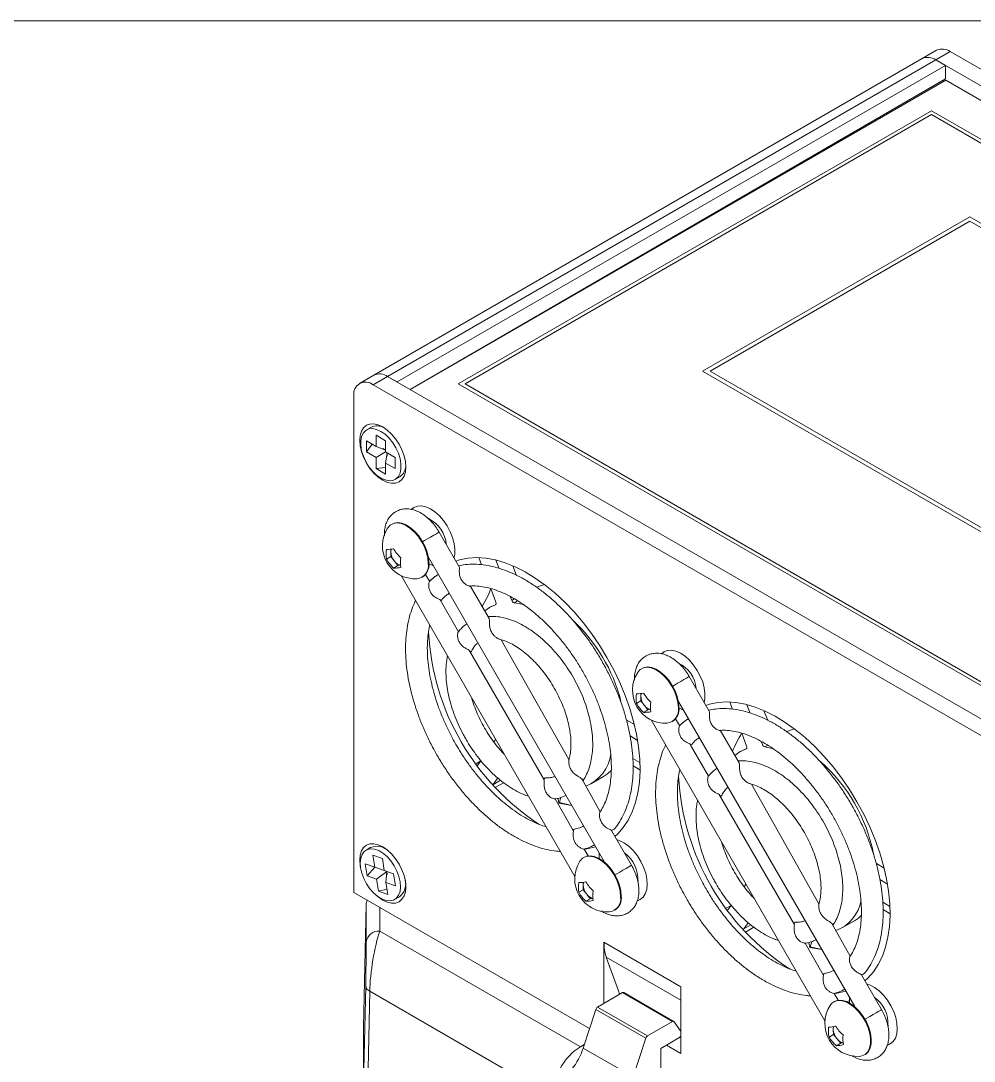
# Model space of a CAD drawing. Header units: millimetres. Extents: x 2 to 278, y 1 to 215.
# Drawn here: x 200.28 to 235.33, y 176.4 to 214.65 of the extents above; entities that cross this region are included whole.
import ezdxf

# ---------------------------------------------------------------- set-up
doc = ezdxf.new("R2010")
doc.units = ezdxf.units.MM

msp = doc.modelspace()

# ---------------------------------------------------------------- linework, layer by layer
at = {"color": 7, "linetype": 'Continuous', "lineweight": 18}
for p, q in [((1.579, 214.645), (277.989, 214.645)), ((233.949, 213.564), (233.418, 213.258)), ((234.449, 213.514), (233.918, 213.208)), ((234.449, 213.514), (275.814, 189.634)), ((233.418, 213.258), (213.266, 201.624)), ((213.766, 201.574), (233.918, 213.208)), ((233.918, 213.208), (275.284, 189.328)), ((234.272, 213.004), (233.918, 213.208)), ((214.119, 201.37), (234.272, 213.004)), ((234.272, 212.514), (234.272, 213.004)), ((214.597, 201.095), (234.272, 212.514)), ((234.29, 212.463), (214.597, 201.095)), ((234.219, 212.422), (234.166, 212.453)), ((274.471, 189.267), (234.29, 212.463)), ((233.759, 211.34), (216.364, 201.299)), ((233.759, 211.34), (216.364, 201.299)), ((233.759, 211.198), (216.612, 201.299)), ((233.759, 211.34), (259.54, 196.457)), ((233.759, 211.34), (259.54, 196.457)), ((233.759, 211.34), (233.759, 211.34)), ((233.759, 211.198), (259.417, 196.386)), ((235.173, 207.442), (225.345, 201.768)), ((235.173, 207.442), (225.345, 201.768)), ((225.627, 201.768), (235.173, 207.279)), ((235.173, 207.442), (245.709, 201.36)), ((235.173, 207.442), (245.709, 201.36)), ((235.173, 207.442), (235.173, 207.442)), ((235.173, 207.279), (245.426, 201.36)), ((213.266, 201.624), (212.735, 201.318)), ((213.235, 201.268), (213.766, 201.574)), ((255.132, 177.694), (213.766, 201.574)), ((214.119, 201.37), (213.766, 201.574)), ((225.345, 201.768), (235.881, 195.686)), ((235.881, 195.849), (225.627, 201.768)), ((225.627, 201.768), (225.627, 201.768)), ((235.881, 195.849), (225.627, 201.768)), ((254.601, 177.388), (213.235, 201.268)), ((216.364, 201.299), (245.921, 184.236)), ((216.612, 201.299), (246.045, 184.307)), ((216.612, 201.298), (216.612, 201.299)), ((216.612, 201.298), (246.045, 184.307)), ((212.528, 200.86), (212.528, 182.61)), ((213.17, 199.707), (212.993, 199.605)), ((213.695, 199.206), (213.342, 199.41)), ((213.342, 199.41), (213.342, 199.002)), ((212.988, 199.206), (213.342, 199.002)), ((212.988, 199.206), (212.988, 198.798)), ((212.988, 198.798), (213.203, 199.082)), ((213.695, 198.859), (213.342, 199.002)), ((213.585, 198.923), (213.695, 198.859)), ((213.695, 199.206), (213.695, 198.798)), ((212.988, 198.798), (213.342, 198.594)), ((213.342, 198.594), (213.695, 198.798)), ((213.342, 198.594), (213.342, 198.186)), ((214.049, 198.594), (213.695, 198.798)), ((213.748, 198.767), (213.695, 198.39)), ((213.748, 198.767), (213.748, 198.641)), ((214.049, 198.186), (214.049, 198.594)), ((213.695, 198.23), (213.342, 198.186)), ((213.342, 198.186), (213.695, 197.982)), ((213.695, 197.982), (213.695, 198.39)), ((214.049, 198.186), (213.695, 198.39)), ((214.043, 197.787), (214.22, 197.889)), ((215.268, 196.345), (215.268, 196.345)), ((213.928, 196.149), (213.928, 196.149)), ((216.398, 194.575), (215.663, 195.851)), ((213.882, 195.13), (213.897, 195.224)), ((213.882, 194.953), (213.882, 195.13)), ((213.882, 194.953), (213.723, 194.861)), ((214.014, 194.788), (213.882, 194.953)), ((214.147, 194.623), (214.014, 194.788)), ((215.282, 194.91), (215.282, 194.91)), ((215.282, 194.91), (221.746, 183.715)), ((217.223, 194.652), (217.124, 194.913)), ((217.75, 194.823), (217.869, 194.516)), ((214.147, 194.623), (213.988, 194.531)), ((214.242, 194.636), (214.147, 194.623)), ((215.306, 194.043), (215.162, 194.294)), ((218.374, 194.61), (218.511, 194.258)), ((214.26, 194.255), (220.65, 183.188)), ((215.053, 194.201), (215.053, 194.201)), ((217.494, 192.679), (216.803, 193.877)), ((217.746, 193.277), (217.557, 193.776)), ((216.369, 192.19), (215.703, 193.357)), ((217.729, 193.183), (217.525, 193.089)), ((217.729, 193.183), (217.729, 193.183)), ((218.27, 193.485), (218.328, 193.337)), ((218.328, 193.337), (218.429, 193.396)), ((218.415, 193.252), (218.545, 193.327)), ((220.431, 187.49), (217.947, 191.895)), ((219.517, 186.751), (216.779, 191.492)), ((223.12, 190.843), (223.12, 190.843)), ((224.46, 191.039), (224.46, 191.039)), ((225.59, 189.269), (224.855, 190.544)), ((223.074, 189.823), (223.09, 189.918)), ((223.074, 189.646), (223.074, 189.823)), ((223.074, 189.646), (222.915, 189.554)), ((223.207, 189.481), (223.074, 189.646)), ((223.339, 189.316), (223.18, 189.224)), ((223.339, 189.316), (223.207, 189.481)), ((223.435, 189.329), (223.339, 189.316)), ((224.475, 189.604), (224.475, 189.604)), ((224.475, 189.604), (230.938, 178.408)), ((226.447, 189.344), (226.348, 189.605)), ((226.977, 189.508), (227.096, 189.199)), ((222.542, 188.954), (222.837, 188.78)), ((223.453, 188.949), (229.842, 177.881)), ((224.499, 188.737), (224.354, 188.988)), ((227.603, 189.287), (227.741, 188.933)), ((224.245, 188.894), (224.245, 188.894)), ((226.686, 187.373), (225.995, 188.57)), ((217.672, 188.134), (217.739, 188.23)), ((222.679, 188.357), (222.957, 188.193)), ((226.966, 187.978), (226.783, 188.461)), ((227.502, 188.156), (227.548, 188.038)), ((225.562, 186.884), (224.895, 188.05)), ((226.949, 187.884), (226.745, 187.79)), ((226.949, 187.884), (226.949, 187.884)), ((227.548, 188.038), (227.548, 188.038)), ((227.635, 187.953), (227.744, 188.016)), ((217.192, 187.449), (217.017, 187.335)), ((217.068, 187.272), (217.192, 187.449)), ((223.042, 187.377), (222.78, 187.528)), ((217.068, 187.272), (217.068, 187.272)), ((217.819, 186.813), (217.639, 186.565)), ((217.639, 186.565), (217.92, 186.727)), ((218.033, 186.64), (217.723, 186.461)), ((221.581, 185.573), (220.902, 186.776)), ((221.265, 186.61), (221.707, 186.866)), ((217.639, 186.565), (217.639, 186.565)), ((229.624, 182.183), (227.139, 186.588)), ((220.591, 184.887), (219.922, 186.048)), ((220.067, 185.887), (220.032, 186.053)), ((220.067, 185.887), (220.54, 185.803)), ((220.54, 185.803), (220.084, 185.908)), ((228.709, 181.444), (225.972, 186.185)), ((222.733, 183.605), (221.997, 184.88)), ((213.152, 184.265), (212.976, 184.163)), ((213.575, 183.85), (213.228, 183.974)), ((213.228, 183.974), (213.294, 183.535)), ((213.761, 184.164), (213.678, 184.213)), ((221.134, 183.949), (220.989, 184.201)), ((212.947, 183.659), (213.294, 183.535)), ((212.947, 183.659), (213.013, 183.22)), ((213.575, 183.85), (213.641, 183.411)), ((220.999, 183.902), (220.999, 183.902)), ((221.728, 183.745), (221.717, 183.739)), ((231.738, 183.669), (232.022, 183.502)), ((213.013, 183.22), (213.294, 183.535)), ((213.013, 183.22), (213.36, 183.096)), ((213.294, 183.535), (213.641, 183.414)), ((213.641, 183.414), (213.294, 183.535)), ((213.734, 183.377), (213.36, 183.096)), ((213.988, 183.287), (213.641, 183.411)), ((213.707, 182.971), (213.734, 183.377)), ((213.752, 183.26), (213.734, 183.377)), ((214.055, 182.847), (213.988, 183.287)), ((213.426, 182.656), (213.36, 183.096)), ((213.774, 182.532), (213.707, 182.971)), ((213.707, 182.971), (214.055, 182.847)), ((214.42, 182.927), (214.407, 183.091)), ((220.953, 182.882), (220.969, 182.977)), ((220.953, 182.705), (220.953, 182.882)), ((222.963, 183.015), (222.994, 183.032)), ((226.876, 182.812), (226.941, 182.906)), ((231.866, 183.078), (232.145, 182.913)), ((212.528, 182.61), (221.19, 177.609)), ((213.744, 182.725), (213.426, 182.656)), ((213.426, 182.656), (213.774, 182.532)), ((214.026, 182.344), (214.202, 182.446)), ((220.953, 182.705), (220.794, 182.613)), ((221.085, 182.54), (220.953, 182.705)), ((221.218, 182.376), (221.085, 182.54)), ((212.98, 182.148), (212.883, 177.652)), ((212.98, 180.787), (212.98, 182.148)), ((213.48, 182.061), (213.48, 181.188)), ((221.218, 182.376), (221.059, 182.284)), ((221.313, 182.388), (221.218, 182.376)), ((222.953, 182.303), (223.056, 182.347)), ((226.397, 182.129), (226.214, 182.023)), ((226.288, 181.973), (226.397, 182.129)), ((232.234, 182.094), (231.971, 182.246)), ((222.124, 181.953), (222.124, 181.953)), ((232.239, 181.821), (231.98, 181.981)), ((227.025, 181.494), (226.859, 181.266)), ((226.859, 181.266), (227.118, 181.416)), ((227.232, 181.329), (226.92, 181.149)), ((230.773, 180.267), (230.095, 181.469)), ((230.485, 181.312), (230.927, 181.567)), ((213.48, 181.188), (220.854, 176.931)), ((224.549, 179.141), (221.721, 180.774)), ((221.721, 180.774), (221.721, 178.528)), ((229.783, 179.58), (229.115, 180.742)), ((229.287, 180.588), (229.252, 180.754)), ((229.287, 180.588), (229.725, 180.51)), ((229.725, 180.51), (229.304, 180.609)), ((222.251, 178.987), (221.807, 180.227)), ((224.549, 178.644), (221.807, 180.227)), ((231.925, 178.298), (231.189, 179.573)), ((212.883, 175.443), (212.963, 179.178)), ((213.109, 178.974), (213.03, 175.239)), ((218.913, 175.623), (213.109, 178.974)), ((222.296, 178.861), (222.251, 178.987)), ((222.296, 178.861), (222.251, 178.987)), ((224.549, 179.141), (224.549, 176.691)), ((221.483, 178.391), (222.404, 178.923)), ((224.243, 177.862), (222.404, 178.923)), ((224.304, 177.856), (222.454, 178.928)), ((230.327, 178.642), (230.181, 178.894)), ((230.192, 178.595), (230.192, 178.595)), ((220.953, 176.885), (221.419, 178.307)), ((223.257, 177.246), (221.419, 178.307)), ((221.483, 178.391), (223.321, 177.33)), ((230.921, 178.439), (230.909, 178.432)), ((224.243, 177.862), (223.321, 177.33)), ((224.54, 177.521), (224.304, 177.856)), ((212.883, 177.533), (212.883, 177.652)), ((212.883, 175.562), (212.883, 177.533)), ((230.146, 177.56), (230.163, 177.676)), ((230.153, 177.38), (230.146, 177.56)), ((232.155, 177.708), (232.186, 177.726)), ((223.257, 177.246), (222.792, 175.824)), ((223.807, 176.875), (224.478, 177.263)), ((224.528, 177.316), (224.549, 177.304)), ((230.153, 177.38), (229.994, 177.288)), ((230.289, 177.22), (230.153, 177.38)), ((230.425, 177.061), (230.289, 177.22)), ((230.511, 177.081), (230.425, 177.061)), ((220.995, 177.012), (220.854, 176.931)), ((220.953, 176.885), (222.792, 175.824)), ((223.807, 175.37), (223.807, 176.875)), ((224.549, 176.691), (224.019, 176.997)), ((230.425, 177.061), (230.266, 176.969)), ((232.146, 176.997), (232.249, 177.04)), ((231.316, 176.646), (231.316, 176.646))]:
    msp.add_line(p, q, dxfattribs=at)
at = {"color": 7, "linetype": 'Continuous', "lineweight": 18, "flags": 128}
for points in [[(213.589, 197.757), (213.755, 197.68), (213.914, 197.644), (214.06, 197.65), (214.189, 197.698), (214.295, 197.785), (214.373, 197.909), (214.421, 198.065), (214.438, 198.247), (214.421, 198.448), (214.373, 198.659), (214.295, 198.874), (214.189, 199.083), (214.06, 199.279), (213.914, 199.455), (213.755, 199.602), (213.589, 199.717), (213.423, 199.793), (213.264, 199.83), (213.118, 199.824), (212.989, 199.776), (212.883, 199.688), (212.805, 199.564), (212.757, 199.408), (212.74, 199.227), (212.757, 199.026), (212.805, 198.814), (212.883, 198.6), (212.989, 198.39), (213.118, 198.194), (213.264, 198.019), (213.423, 197.871), (213.589, 197.757)], [(213.518, 199.553), (213.673, 199.446), (213.82, 199.305), (213.955, 199.138), (214.07, 198.951), (214.161, 198.753), (214.224, 198.553), (214.257, 198.359), (214.257, 198.18), (214.224, 198.023), (214.161, 197.896), (214.07, 197.804), (213.955, 197.75), (213.82, 197.738), (213.673, 197.768), (213.518, 197.839), (213.364, 197.946), (213.216, 198.087), (213.082, 198.254), (212.967, 198.441), (212.875, 198.638), (212.812, 198.839), (212.78, 199.033), (212.78, 199.212), (212.812, 199.369), (212.875, 199.496), (212.967, 199.588), (213.082, 199.642), (213.216, 199.654), (213.364, 199.624), (213.518, 199.553)], [(216.205, 194.899), (216.233, 195.033), (216.239, 195.224), (216.213, 195.432), (216.156, 195.649), (216.07, 195.866), (215.957, 196.077), (215.823, 196.273), (215.671, 196.447), (215.508, 196.593), (215.34, 196.705), (215.172, 196.78), (215.011, 196.814), (214.862, 196.806), (214.732, 196.757), (214.638, 196.684)], [(214.735, 196.76), (214.735, 196.76), (214.638, 196.684)], [(215.263, 194.702), (215.247, 194.897), (215.199, 195.102), (215.121, 195.31), (215.016, 195.511), (214.888, 195.698), (214.744, 195.864), (214.588, 196), (214.427, 196.102), (214.268, 196.166), (214.117, 196.189), (213.981, 196.169), (213.864, 196.108), (213.772, 196.009), (213.768, 196.002)], [(215.286, 194.716), (215.27, 194.91), (215.222, 195.115), (215.143, 195.323), (215.039, 195.524), (214.911, 195.712), (214.767, 195.877), (214.611, 196.013), (214.45, 196.116), (214.291, 196.179), (214.14, 196.202), (214.004, 196.182), (213.928, 196.149)], [(215.054, 195.499), (215.119, 195.537), (215.228, 195.6), (215.348, 195.669), (215.464, 195.736), (215.563, 195.793), (215.631, 195.832), (215.662, 195.85), (215.663, 195.851)], [(215.286, 194.698), (215.306, 194.685), (215.46, 194.601)], [(215.286, 194.698), (215.31, 194.687), (215.458, 194.606)], [(222.12, 184.668), (222.225, 184.763), (222.432, 184.997), (222.611, 185.267), (222.761, 185.571), (222.881, 185.906), (222.968, 186.271), (223.023, 186.661), (223.046, 187.075), (223.036, 187.508), (222.992, 187.957), (222.916, 188.419), (222.809, 188.89), (222.67, 189.366), (222.501, 189.844), (222.304, 190.319), (222.079, 190.788), (221.83, 191.248), (221.557, 191.693), (221.263, 192.122), (220.95, 192.531), (220.621, 192.916), (220.278, 193.274), (219.924, 193.603), (219.562, 193.899), (219.194, 194.161), (218.824, 194.387), (218.455, 194.574), (218.089, 194.722), (217.73, 194.828), (217.38, 194.892), (217.041, 194.914), (216.718, 194.894), (216.412, 194.831), (216.277, 194.788)], [(217.557, 193.776), (217.481, 193.547), (217.239, 193.122)], [(217.335, 192.954), (217.51, 193.08), (217.729, 193.183)], [(217.729, 193.183), (217.738, 193.188), (217.745, 193.195), (217.751, 193.205), (217.754, 193.217), (217.755, 193.23), (217.754, 193.245), (217.751, 193.261), (217.746, 193.277)], [(218.415, 193.252), (218.696, 193.198), (218.811, 193.165)], [(225.399, 189.599), (225.425, 189.726), (225.432, 189.917), (225.406, 190.125), (225.349, 190.342), (225.262, 190.56), (225.15, 190.77), (225.015, 190.966), (224.864, 191.14), (224.701, 191.286), (224.532, 191.399), (224.364, 191.473), (224.203, 191.507), (224.055, 191.5), (223.924, 191.451), (223.83, 191.377)], [(223.928, 191.453), (223.928, 191.453), (223.83, 191.377)], [(224.456, 189.396), (224.439, 189.59), (224.391, 189.795), (224.313, 190.003), (224.208, 190.204), (224.081, 190.392), (223.936, 190.557), (223.781, 190.694), (223.62, 190.796), (223.461, 190.859), (223.31, 190.882), (223.173, 190.863), (223.056, 190.802), (222.965, 190.702), (222.96, 190.696)], [(224.478, 189.409), (224.462, 189.603), (224.414, 189.808), (224.336, 190.016), (224.231, 190.218), (224.104, 190.405), (223.959, 190.57), (223.803, 190.707), (223.643, 190.809), (223.484, 190.873), (223.333, 190.895), (223.196, 190.876), (223.12, 190.843)], [(224.246, 190.192), (224.312, 190.23), (224.421, 190.293), (224.541, 190.362), (224.657, 190.429), (224.755, 190.486), (224.824, 190.526), (224.854, 190.543), (224.855, 190.544)], [(224.478, 189.392), (224.499, 189.379), (224.653, 189.295)], [(224.478, 189.392), (224.502, 189.381), (224.65, 189.3)], [(231.312, 179.361), (231.417, 179.456), (231.624, 179.69), (231.804, 179.96), (231.954, 180.264), (232.073, 180.6), (232.161, 180.964), (232.216, 181.355), (232.238, 181.768), (232.228, 182.201), (232.185, 182.651), (232.109, 183.112), (232.001, 183.583), (231.862, 184.059), (231.694, 184.537), (231.496, 185.012), (231.272, 185.482), (231.022, 185.941), (230.749, 186.387), (230.455, 186.816), (230.142, 187.224), (229.813, 187.609), (229.47, 187.967), (229.116, 188.296), (228.754, 188.593), (228.387, 188.855), (228.017, 189.08), (227.647, 189.268), (227.282, 189.415), (226.922, 189.521), (226.572, 189.586), (226.234, 189.608), (225.91, 189.587), (225.604, 189.525), (225.469, 189.481)], [(226.949, 187.884), (226.958, 187.889), (226.965, 187.897), (226.971, 187.906), (226.974, 187.918), (226.975, 187.932), (226.974, 187.946), (226.971, 187.962), (226.966, 187.978)], [(227.635, 187.953), (227.916, 187.9), (227.966, 187.886)], [(221.996, 187.095), (221.852, 186.964), (221.707, 186.866)], [(223.046, 187.104), (223.037, 187.109), (222.788, 187.261)], [(220.084, 185.908), (220.081, 185.9), (220.078, 185.893), (220.076, 185.888), (220.074, 185.885), (220.072, 185.883), (220.07, 185.882), (220.068, 185.884), (220.067, 185.887)], [(220.138, 186.099), (220.127, 186.058), (220.084, 185.908)], [(213.589, 182.324), (213.755, 182.248), (213.914, 182.211), (214.06, 182.217), (214.189, 182.265), (214.295, 182.353), (214.373, 182.477), (214.421, 182.633), (214.438, 182.814), (214.421, 183.015), (214.373, 183.227), (214.295, 183.441), (214.189, 183.651), (214.06, 183.847), (213.914, 184.022), (213.755, 184.17), (213.589, 184.284), (213.423, 184.361), (213.264, 184.397), (213.118, 184.391), (212.989, 184.343), (212.883, 184.256), (212.805, 184.132), (212.757, 183.976), (212.74, 183.794), (212.757, 183.593), (212.771, 183.514)], [(222.953, 182.303), (223.053, 182.345), (223.16, 182.433), (223.241, 182.558), (223.292, 182.715), (223.312, 182.898), (223.299, 183.1), (223.254, 183.314), (223.179, 183.532), (223.076, 183.747), (222.95, 183.95), (222.805, 184.133), (222.646, 184.291), (222.478, 184.417), (222.309, 184.507), (222.188, 184.548)], [(212.771, 183.514), (212.758, 183.7), (212.778, 183.866), (212.829, 184.006), (212.909, 184.113), (213.016, 184.182), (213.143, 184.211), (213.286, 184.198), (213.439, 184.143), (213.594, 184.05), (213.745, 183.922), (213.885, 183.764), (214.009, 183.585), (214.11, 183.39), (214.185, 183.19), (214.23, 182.993), (214.243, 182.806), (214.223, 182.64), (214.172, 182.5), (214.092, 182.393), (213.986, 182.324), (213.858, 182.295), (213.715, 182.309), (213.563, 182.363), (213.407, 182.456), (213.256, 182.585), (213.116, 182.742), (212.992, 182.922), (212.891, 183.116), (212.816, 183.316), (212.771, 183.514)], [(222.357, 182.468), (222.341, 182.663), (222.293, 182.868), (222.215, 183.075), (222.11, 183.277), (221.982, 183.464), (221.838, 183.629), (221.682, 183.766), (221.521, 183.868), (221.362, 183.932), (221.211, 183.954), (221.075, 183.935), (220.999, 183.902)], [(221.55, 184.054), (221.545, 183.878), (221.547, 183.854)], [(221.55, 184.054), (221.549, 183.881), (221.551, 183.852)], [(222.334, 182.455), (222.318, 182.649), (222.27, 182.854), (222.192, 183.062), (222.087, 183.264), (221.96, 183.451), (221.815, 183.616), (221.659, 183.753), (221.498, 183.855), (221.339, 183.919), (221.188, 183.941), (221.052, 183.922), (220.935, 183.861), (220.843, 183.762), (220.839, 183.755)], [(222.124, 183.253), (222.189, 183.291), (222.298, 183.354), (222.418, 183.423), (222.534, 183.49), (222.633, 183.547), (222.701, 183.587), (222.732, 183.604), (222.733, 183.605)], [(213.364, 182.489), (213.423, 182.439), (213.589, 182.324)], [(231.191, 181.77), (231.073, 181.665), (230.927, 181.567)], [(229.304, 180.609), (229.301, 180.601), (229.299, 180.595), (229.296, 180.589), (229.294, 180.586), (229.292, 180.584), (229.29, 180.583), (229.289, 180.585), (229.287, 180.588)], [(229.358, 180.8), (229.347, 180.759), (229.304, 180.609)], [(232.146, 176.997), (232.245, 177.038), (232.353, 177.127), (232.434, 177.252), (232.485, 177.408), (232.504, 177.591), (232.491, 177.793), (232.446, 178.007), (232.371, 178.226), (232.269, 178.44), (232.142, 178.643), (231.997, 178.827), (231.838, 178.984), (231.671, 179.111), (231.502, 179.201), (231.381, 179.242)], [(231.095, 178.215), (230.945, 178.369), (230.786, 178.492), (230.625, 178.579), (230.469, 178.626), (230.323, 178.632), (230.194, 178.595), (230.087, 178.518), (230.031, 178.448)], [(231.118, 178.228), (230.968, 178.382), (230.809, 178.505), (230.648, 178.592), (230.492, 178.639), (230.346, 178.645), (230.217, 178.608), (230.192, 178.595)], [(230.742, 178.747), (230.738, 178.572), (230.739, 178.548)], [(230.742, 178.747), (230.741, 178.574), (230.743, 178.546)], [(231.109, 176.581), (231.206, 176.597), (231.325, 176.653), (231.419, 176.749), (231.486, 176.881), (231.521, 177.042), (231.524, 177.226), (231.494, 177.425), (231.434, 177.633), (231.344, 177.839), (231.23, 178.035), (231.095, 178.215)], [(231.316, 176.646), (231.348, 176.667), (231.442, 176.763), (231.508, 176.894), (231.544, 177.055), (231.547, 177.239), (231.517, 177.439), (231.457, 177.646), (231.367, 177.852), (231.253, 178.049), (231.118, 178.228)], [(231.316, 177.947), (231.382, 177.984), (231.491, 178.048), (231.611, 178.117), (231.727, 178.184), (231.825, 178.24), (231.894, 178.28), (231.924, 178.298), (231.925, 178.298)]]:
    msp.add_lwpolyline(points, dxfattribs=at)
at = {"color": 7, "linetype": 'Continuous', "lineweight": 18}
for centre, radius, start, end in [((234.156, 213.105), 0.503, 54.3824, 114.3071), ((233.625, 212.799), 0.503, 54.3824, 114.3071), ((213.473, 201.165), 0.503, 54.3824, 114.3071), ((212.959, 200.93), 0.437, 50.7967, 189.214), ((213.384, 199.252), 0.503, 58.8982, 115.1816), ((213.936, 198.3), 0.5, 304.6419, 1.2675), ((214.779, 195.305), 1.15, 4.6355, 64.8226), ((214.789, 195.347), 1.214, 147.3328, 272.6618), ((214.792, 195.038), 1.083, 170.609, 189.391), ((213.745, 196.461), 1.247, 268.9821, 281.237), ((214.146, 195.135), 0.264, 160.1332, 181.0745), ((214.457, 195.156), 0.576, 182.6393, 219.7721), ((215.169, 195.916), 1.362, 209.855, 227.7342), ((214.904, 195.539), 1.362, 209.855, 227.7342), ((214.32, 194.999), 0.371, 214.6285, 257.8981), ((215.322, 194.732), 1.083, 170.609, 189.391), ((214.781, 194.62), 0.489, 277.6274, 9.6771), ((214.726, 194.659), 0.563, 305.5137, 5.7985), ((214.01, 195.778), 1.247, 268.9821, 281.237), ((216.81, 192.461), 2.183, 122.5822, 133.5324), ((218.451, 193.376), 0.129, 197.3748, 253.9491), ((216.388, 188.111), 6.147, 14.3102, 47.1901), ((224.28, 192.663), 9.024, 183.1373, 237.0214), ((223.947, 189.981), 1.175, 5.9004, 64.1247), ((223.982, 190.041), 1.214, 147.3328, 272.6618), ((223.984, 189.731), 1.083, 170.609, 189.391), ((222.937, 191.155), 1.247, 268.9821, 281.237), ((223.338, 189.828), 0.264, 160.1332, 181.0745), ((223.649, 189.849), 0.576, 182.6393, 219.7721), ((224.361, 190.609), 1.362, 209.855, 227.7342), ((224.096, 190.232), 1.362, 209.855, 227.7342), ((223.512, 189.692), 0.371, 214.6285, 257.8981), ((224.514, 189.425), 1.083, 170.609, 189.391), ((223.973, 189.314), 0.489, 277.6274, 9.6771), ((223.918, 189.352), 0.563, 305.5137, 5.7985), ((223.202, 190.471), 1.247, 268.9821, 281.237), ((226.002, 187.154), 2.183, 122.5822, 133.5324), ((232.676, 185.043), 6.813, 149.891, 156.189), ((227.375, 186.699), 1.26, 109.7545, 131.8802), ((227.671, 188.077), 0.129, 197.3748, 253.9491), ((220.491, 187.905), 1.501, 292.0338, 352.2639), ((225.667, 182.849), 6.078, 11.2061, 48.7232), ((233.472, 187.356), 9.024, 183.1373, 237.0214), ((213.369, 183.682), 0.621, 50.8424, 110.4128), ((220.789, 186.375), 2.183, 275.2595, 286.7303), ((221.804, 183.107), 1.162, 355.4547, 54.9464), ((221.86, 183.1), 1.214, 147.3328, 272.6618), ((213.838, 182.917), 0.595, 307.7302, 17.0572), ((221.863, 182.79), 1.083, 170.609, 189.391), ((220.816, 184.214), 1.247, 268.9821, 281.237), ((221.217, 182.887), 0.264, 160.1332, 181.0745), ((221.528, 182.909), 0.576, 182.6393, 219.7721), ((222.24, 183.669), 1.362, 209.855, 227.7342), ((221.975, 183.291), 1.362, 209.855, 227.7342), ((221.391, 182.752), 0.371, 214.6285, 257.8981), ((222.393, 182.484), 1.083, 170.609, 189.391), ((221.852, 182.373), 0.489, 277.6274, 9.6771), ((221.797, 182.411), 0.563, 305.5137, 5.7985), ((213.331, 182.171), 0.352, 153.382, 183.7463), ((213.48, 182.14), 0.5, 157.9293, 178.7691), ((221.081, 183.53), 1.247, 268.9821, 281.237), ((229.728, 182.585), 1.474, 290.6013, 349.5499), ((226.259, 181.993), 0.0348, 272.1911, 325.5611), ((213.439, 180.726), 0.463, 84.961, 172.527), ((226.912, 181.232), 0.0634, 147.4337, 183.7559), ((223.346, 180.75), 1.625, 179.1525, 198.7429), ((213.215, 179.204), 0.254, 185.9722, 245.348), ((229.981, 181.068), 2.183, 275.2595, 286.7303), ((222.434, 178.882), 0.0505, 65.8432, 125.4672), ((230.997, 177.8), 1.162, 355.4522, 55.376), ((221.567, 178.26), 0.155, 122.7906, 162.6205), ((231.053, 177.793), 1.214, 147.3328, 272.6618), ((224.271, 177.828), 0.044, 40.5328, 129.2482), ((224.488, 177.488), 0.0614, 357.6485, 32.3492), ((231.082, 177.514), 1.111, 172.9849, 191.7406), ((229.873, 179.08), 1.435, 274.2486, 284.6847), ((230.41, 177.579), 0.265, 158.6345, 184.0477), ((230.733, 177.608), 0.589, 184.6023, 221.1597), ((231.382, 178.395), 1.343, 211.5209, 229.4766), ((223.405, 177.199), 0.155, 122.7906, 162.6205), ((224.396, 177.392), 0.154, 302.6055, 357.3945), ((231.139, 177.99), 1.343, 211.5209, 229.4766), ((230.574, 177.428), 0.352, 216.0944, 259.7233), ((231.611, 177.238), 1.111, 172.9849, 191.7406), ((218.832, 177.519), 2.214, 297.217, 343.3721), ((230.16, 178.399), 1.435, 274.2486, 284.6847)]:
    msp.add_arc(centre, radius, start, end, dxfattribs=at)
for centre, major_axis, ratio, start_param, end_param in [((221.187, 190.884), (5.02, 0.821), 0.658962, 1.797603, 1.857869), ((230.407, 185.585), (5.02, 0.821), 0.658962, 1.803183, 1.863267), ((213.462, 179.973), (0.247, 1.586), 0.159772, 0.723618, 2.276961), ((212.962, 179.98), (0.012, 1.148), 0.01082, 3.938433, 5.491776), ((220.872, 175.695), (0.73, 1.311), 0.587367, 0.776279, 1.578088)]:
    msp.add_ellipse(centre, major_axis=major_axis, ratio=ratio, start_param=start_param, end_param=end_param, dxfattribs=at)
for points, knots in [([(215.663, 195.851), (215.64, 195.888), (215.576, 195.995), (215.452, 196.16), (215.289, 196.334), (215.109, 196.483), (214.921, 196.596), (214.732, 196.671), (214.55, 196.707), (214.374, 196.708), (214.203, 196.672), (214.043, 196.597), (213.905, 196.487), (213.796, 196.351), (213.716, 196.193), (213.667, 196.014), (213.645, 195.853), (213.652, 195.75), (213.654, 195.716)], [0, 0, 0, 0, 0.039047, 0.111034, 0.18364, 0.257255, 0.332209, 0.400131, 0.464959, 0.526688, 0.586312, 0.650482, 0.712343, 0.773249, 0.834976, 0.899185, 0.966786, 1, 1, 1, 1]), ([(221.997, 184.88), (222.068, 184.901), (222.188, 185.034), (222.344, 185.279), (222.492, 185.57), (222.611, 185.89), (222.702, 186.236), (222.763, 186.605), (222.794, 186.994), (222.794, 187.4), (222.764, 187.82), (222.705, 188.25), (222.617, 188.688), (222.5, 189.13), (222.357, 189.573), (222.187, 190.015), (221.993, 190.452), (221.775, 190.882), (221.536, 191.302), (221.276, 191.708), (220.998, 192.098), (220.703, 192.47), (220.394, 192.821), (220.071, 193.147), (219.738, 193.448), (219.397, 193.721), (219.048, 193.963), (218.695, 194.173), (218.34, 194.349), (217.985, 194.488), (217.633, 194.591), (217.287, 194.655), (216.949, 194.678), (216.645, 194.666), (216.46, 194.628), (216.378, 194.612)], [0, 0, 0, 0, 0.021874, 0.051291, 0.081071, 0.111231, 0.141725, 0.17247, 0.203375, 0.234362, 0.265369, 0.296356, 0.327309, 0.358223, 0.389101, 0.419947, 0.450769, 0.481575, 0.512375, 0.543177, 0.573989, 0.604819, 0.635677, 0.666572, 0.697513, 0.728506, 0.759557, 0.790662, 0.821811, 0.852971, 0.884081, 0.915057, 0.945796, 0.976197, 1, 1, 1, 1]), ([(215.634, 194.3), (215.59, 194.272), (215.471, 194.199), (215.369, 194.101), (215.305, 194.041)], [0, 0, 0, 0, 0.374511, 1, 1, 1, 1]), ([(216.79, 193.867), (216.788, 193.868), (216.78, 193.866), (216.739, 193.875), (216.672, 193.905), (216.592, 193.959), (216.508, 194.047), (216.44, 194.163), (216.404, 194.301), (216.401, 194.433), (216.406, 194.525), (216.41, 194.569), (216.399, 194.575), (216.398, 194.575)], [0, 0, 0, 0, 0.027962, 0.107073, 0.178539, 0.27735, 0.378244, 0.50095, 0.628828, 0.756315, 0.879069, 0.993732, 1, 1, 1, 1]), ([(215.703, 193.357), (215.695, 193.36), (215.689, 193.375), (215.628, 193.397), (215.537, 193.442), (215.44, 193.512), (215.354, 193.612), (215.296, 193.736), (215.276, 193.858), (215.28, 193.957), (215.294, 194.018), (215.305, 194.044), (215.304, 194.042), (215.304, 194.041)], [0, 0, 0, 0, 0.065803, 0.177185, 0.277715, 0.378559, 0.487821, 0.600715, 0.713422, 0.799627, 0.886254, 0.963293, 1, 1, 1, 1]), ([(215.703, 193.357), (215.735, 193.329), (215.791, 193.408), (215.893, 193.507), (215.995, 193.578), (216.035, 193.606)], [0, 0, 0, 0, 0.0983445, 0.642032, 1, 1, 1, 1]), ([(216.79, 193.867), (216.792, 193.867), (216.874, 193.879), (217.054, 193.871), (217.328, 193.838), (217.614, 193.767), (217.909, 193.662), (218.21, 193.524), (218.515, 193.352), (218.823, 193.148), (219.129, 192.914), (219.432, 192.65), (219.728, 192.359), (220.015, 192.044), (220.291, 191.706), (220.553, 191.348), (220.798, 190.974), (221.025, 190.586), (221.232, 190.188), (221.417, 189.783), (221.578, 189.375), (221.713, 188.967), (221.824, 188.563), (221.907, 188.167), (221.963, 187.781), (221.992, 187.41), (221.995, 187.056), (221.97, 186.722), (221.92, 186.412), (221.846, 186.127), (221.748, 185.872), (221.658, 185.687), (221.594, 185.6), (221.577, 185.576)], [0, 0, 0, 0, 0.000666, 0.03628, 0.071084, 0.105359, 0.13934, 0.173185, 0.206992, 0.240804, 0.274655, 0.308561, 0.342526, 0.376545, 0.41061, 0.444712, 0.478839, 0.512981, 0.547124, 0.581253, 0.615356, 0.649421, 0.683436, 0.71739, 0.751274, 0.785083, 0.818819, 0.852493, 0.886139, 0.919796, 0.953551, 0.987548, 1, 1, 1, 1]), ([(214.795, 193.329), (214.78, 193.3), (214.713, 193.175), (214.623, 192.927), (214.527, 192.586), (214.462, 192.219), (214.428, 191.833), (214.423, 191.429), (214.449, 191.01), (214.505, 190.581), (214.589, 190.144), (214.702, 189.703), (214.843, 189.259), (215.009, 188.817), (215.2, 188.379), (215.395, 187.987), (215.531, 187.745), (215.588, 187.643)], [0, 0, 0, 0, 0.020825, 0.090572, 0.161112, 0.232262, 0.303809, 0.375565, 0.447385, 0.519165, 0.59087, 0.662485, 0.734014, 0.805468, 0.876864, 0.948221, 1, 1, 1, 1]), ([(220.902, 186.776), (220.947, 186.713), (221.004, 186.786), (221.087, 186.952), (221.19, 187.205), (221.26, 187.487), (221.302, 187.79), (221.312, 188.113), (221.292, 188.449), (221.241, 188.796), (221.161, 189.149), (221.053, 189.504), (220.918, 189.857), (220.758, 190.205), (220.576, 190.543), (220.372, 190.87), (220.149, 191.18), (219.909, 191.471), (219.655, 191.74), (219.389, 191.983), (219.112, 192.199), (218.828, 192.383), (218.539, 192.534), (218.248, 192.649), (217.959, 192.724), (217.693, 192.76), (217.528, 192.751), (217.455, 192.747)], [0, 0, 0, 0, 0.003444, 0.042691, 0.082783, 0.123729, 0.165358, 0.207411, 0.249652, 0.291892, 0.334056, 0.376127, 0.418114, 0.46004, 0.501932, 0.543823, 0.585739, 0.627709, 0.669766, 0.711944, 0.754269, 0.796756, 0.839389, 0.882087, 0.924641, 0.966762, 1, 1, 1, 1]), ([(219.592, 185.02), (219.512, 185.046), (219.335, 185.103), (219.051, 185.231), (218.747, 185.397), (218.44, 185.597), (218.133, 185.827), (217.83, 186.087), (217.532, 186.374), (217.244, 186.686), (216.966, 187.021), (216.702, 187.376), (216.474, 187.719), (216.297, 188.012), (216.131, 188.31), (215.959, 188.645), (215.778, 189.051), (215.621, 189.459), (215.488, 189.866), (215.382, 190.269), (215.302, 190.664), (215.25, 191.048), (215.225, 191.417), (215.226, 191.769), (215.256, 192.097), (215.288, 192.316), (215.316, 192.416), (215.318, 192.424)], [0, 0, 0, 0, 0.03574, 0.078749, 0.121696, 0.164645, 0.207638, 0.2507, 0.293835, 0.337041, 0.380308, 0.423623, 0.466972, 0.499966, 0.522607, 0.565968, 0.60932, 0.652636, 0.695902, 0.739102, 0.782222, 0.825253, 0.868188, 0.911031, 0.9538, 0.996541, 1, 1, 1, 1]), ([(216.683, 192.484), (216.62, 192.437), (216.505, 192.352), (216.411, 192.241), (216.369, 192.19)], [0, 0, 0, 0, 0.546697, 1, 1, 1, 1]), ([(217.494, 192.679), (217.494, 192.67), (217.511, 192.649), (217.509, 192.571), (217.51, 192.446), (217.533, 192.298), (217.597, 192.149), (217.69, 192.032), (217.781, 191.96), (217.844, 191.926), (217.869, 191.92), (217.877, 191.918)], [0, 0, 0, 0, 0.06196, 0.19862, 0.334624, 0.476204, 0.624524, 0.776487, 0.882944, 0.957896, 1, 1, 1, 1]), ([(216.369, 192.19), (216.365, 192.188), (216.359, 192.18), (216.345, 192.132), (216.338, 192.06), (216.344, 191.968), (216.373, 191.857), (216.437, 191.742), (216.534, 191.642), (216.643, 191.574), (216.73, 191.531), (216.774, 191.511), (216.777, 191.493), (216.777, 191.491)], [0, 0, 0, 0, 0.059718, 0.138234, 0.212276, 0.294415, 0.393537, 0.508468, 0.628433, 0.749302, 0.867422, 0.981689, 1, 1, 1, 1]), ([(216.779, 191.492), (216.838, 191.43), (216.869, 191.516), (216.942, 191.631), (217.019, 191.732), (217.072, 191.772), (217.087, 191.783)], [0, 0, 0, 0, 0.1404877, 0.4927014, 0.8557524, 1, 1, 1, 1]), ([(217.877, 191.918), (217.926, 191.902), (218.042, 191.873), (218.242, 191.788), (218.466, 191.667), (218.695, 191.512), (218.924, 191.327), (219.148, 191.115), (219.366, 190.876), (219.572, 190.616), (219.764, 190.337), (219.939, 190.043), (220.094, 189.74), (220.227, 189.431), (220.336, 189.121), (220.419, 188.816), (220.476, 188.52), (220.506, 188.238), (220.511, 187.974), (220.489, 187.735), (220.461, 187.573), (220.435, 187.501), (220.431, 187.49)], [0, 0, 0, 0, 0.03886, 0.091609, 0.144128, 0.196657, 0.249334, 0.302212, 0.355286, 0.408522, 0.461876, 0.515297, 0.568733, 0.622116, 0.675389, 0.728499, 0.781396, 0.834042, 0.88642, 0.938559, 0.990583, 1, 1, 1, 1]), ([(215.969, 191.292), (215.958, 191.24), (215.926, 191.09), (215.909, 190.822), (215.913, 190.492), (215.95, 190.149), (216.016, 189.799), (216.11, 189.445), (216.232, 189.09), (216.38, 188.74), (216.519, 188.46), (216.61, 188.299), (216.638, 188.25)], [0, 0, 0, 0, 0.058958, 0.169968, 0.281761, 0.393769, 0.505642, 0.617278, 0.728675, 0.839876, 0.950951, 1, 1, 1, 1]), ([(224.855, 190.544), (224.833, 190.582), (224.768, 190.689), (224.645, 190.854), (224.482, 191.028), (224.301, 191.176), (224.113, 191.289), (223.925, 191.364), (223.743, 191.401), (223.567, 191.401), (223.395, 191.365), (223.236, 191.291), (223.097, 191.18), (222.989, 191.044), (222.909, 190.886), (222.859, 190.707), (222.838, 190.547), (222.844, 190.444), (222.847, 190.41)], [0, 0, 0, 0, 0.039047, 0.111034, 0.18364, 0.257255, 0.332209, 0.400131, 0.464959, 0.526688, 0.586312, 0.650482, 0.712343, 0.773249, 0.834976, 0.899185, 0.966786, 1, 1, 1, 1]), ([(218.054, 187.687), (218.004, 187.739), (217.879, 187.868), (217.693, 188.1), (217.501, 188.369), (217.353, 188.607), (217.218, 188.852), (217.091, 189.108), (216.966, 189.417), (216.888, 189.635), (216.861, 189.746), (216.858, 189.756)], [0, 0, 0, 0, 0.09447, 0.23217, 0.370203, 0.500406, 0.572232, 0.710461, 0.848573, 0.986368, 1, 1, 1, 1]), ([(231.189, 179.573), (231.261, 179.594), (231.38, 179.728), (231.537, 179.972), (231.684, 180.264), (231.804, 180.584), (231.894, 180.929), (231.955, 181.298), (231.986, 181.687), (231.986, 182.093), (231.957, 182.513), (231.897, 182.943), (231.809, 183.381), (231.693, 183.823), (231.549, 184.266), (231.379, 184.708), (231.185, 185.146), (230.967, 185.576), (230.728, 185.995), (230.468, 186.401), (230.19, 186.792), (229.895, 187.163), (229.586, 187.514), (229.264, 187.841), (228.931, 188.141), (228.589, 188.414), (228.241, 188.656), (227.888, 188.866), (227.533, 189.042), (227.178, 189.182), (226.826, 189.284), (226.479, 189.348), (226.142, 189.371), (225.837, 189.359), (225.652, 189.322), (225.571, 189.305)], [0, 0, 0, 0, 0.021874, 0.051291, 0.081071, 0.111231, 0.141725, 0.17247, 0.203375, 0.234362, 0.265369, 0.296356, 0.327309, 0.358223, 0.389101, 0.419947, 0.450769, 0.481575, 0.512375, 0.543177, 0.573989, 0.604819, 0.635677, 0.666572, 0.697513, 0.728506, 0.759557, 0.790662, 0.821811, 0.852971, 0.884081, 0.915057, 0.945796, 0.976197, 1, 1, 1, 1]), ([(224.827, 188.994), (224.782, 188.966), (224.664, 188.892), (224.561, 188.795), (224.497, 188.734)], [0, 0, 0, 0, 0.374511, 1, 1, 1, 1]), ([(225.983, 188.561), (225.98, 188.562), (225.972, 188.56), (225.932, 188.569), (225.865, 188.598), (225.784, 188.653), (225.7, 188.74), (225.632, 188.857), (225.596, 188.995), (225.593, 189.126), (225.598, 189.219), (225.602, 189.262), (225.591, 189.269), (225.59, 189.269)], [0, 0, 0, 0, 0.027962, 0.1070729, 0.1785395, 0.2773497, 0.3782444, 0.5009497, 0.6288279, 0.7563154, 0.8790692, 0.9937321, 1, 1, 1, 1]), ([(224.895, 188.05), (224.888, 188.053), (224.881, 188.068), (224.82, 188.09), (224.729, 188.136), (224.632, 188.205), (224.546, 188.305), (224.488, 188.429), (224.468, 188.551), (224.472, 188.65), (224.486, 188.711), (224.497, 188.737), (224.497, 188.735), (224.497, 188.735)], [0, 0, 0, 0, 0.065803, 0.177185, 0.277715, 0.378559, 0.487821, 0.600715, 0.713422, 0.799627, 0.886254, 0.963293, 1, 1, 1, 1]), ([(225.983, 188.561), (225.984, 188.561), (226.067, 188.573), (226.247, 188.564), (226.52, 188.531), (226.807, 188.46), (227.101, 188.356), (227.402, 188.217), (227.708, 188.045), (228.015, 187.842), (228.321, 187.607), (228.624, 187.344), (228.92, 187.053), (229.208, 186.737), (229.483, 186.399), (229.745, 186.041), (229.991, 185.667), (230.218, 185.279), (230.424, 184.881), (230.609, 184.476), (230.77, 184.068), (230.906, 183.66), (231.016, 183.257), (231.099, 182.86), (231.156, 182.474), (231.185, 182.103), (231.187, 181.749), (231.163, 181.416), (231.113, 181.106), (231.039, 180.821), (230.941, 180.565), (230.85, 180.381), (230.786, 180.293), (230.769, 180.27)], [0, 0, 0, 0, 0.000666, 0.03628, 0.071084, 0.105359, 0.13934, 0.173185, 0.206992, 0.240804, 0.274655, 0.308561, 0.342526, 0.376545, 0.41061, 0.444712, 0.478839, 0.512981, 0.547124, 0.581253, 0.615356, 0.649421, 0.683436, 0.71739, 0.751274, 0.785083, 0.818819, 0.852493, 0.886139, 0.919796, 0.953551, 0.987548, 1, 1, 1, 1]), ([(216.638, 188.25), (216.673, 188.191), (216.773, 188.022), (216.953, 187.753), (217.184, 187.452), (217.432, 187.171), (217.692, 186.914), (217.964, 186.684), (218.244, 186.483), (218.531, 186.316), (218.764, 186.203), (218.901, 186.161), (218.941, 186.148)], [0, 0, 0, 0, 0.058973, 0.169889, 0.280942, 0.392181, 0.503695, 0.615564, 0.727848, 0.840553, 0.953584, 1, 1, 1, 1]), ([(224.895, 188.05), (224.927, 188.022), (224.984, 188.101), (225.086, 188.2), (225.187, 188.271), (225.227, 188.3)], [0, 0, 0, 0, 0.0983445, 0.642032, 1, 1, 1, 1]), ([(223.988, 188.022), (223.972, 187.993), (223.905, 187.868), (223.815, 187.62), (223.719, 187.279), (223.655, 186.912), (223.62, 186.526), (223.616, 186.122), (223.642, 185.704), (223.697, 185.275), (223.782, 184.838), (223.895, 184.396), (224.035, 183.953), (224.201, 183.51), (224.393, 183.072), (224.587, 182.68), (224.723, 182.438), (224.78, 182.337)], [0, 0, 0, 0, 0.020825, 0.090572, 0.161112, 0.232262, 0.303809, 0.375565, 0.447385, 0.519165, 0.59087, 0.662485, 0.734014, 0.805468, 0.876864, 0.948221, 1, 1, 1, 1]), ([(215.588, 187.643), (215.631, 187.57), (215.756, 187.358), (215.978, 187.017), (216.258, 186.629), (216.555, 186.26), (216.866, 185.912), (217.19, 185.589), (217.524, 185.292), (217.866, 185.023), (218.215, 184.785), (218.569, 184.579), (218.924, 184.408), (219.279, 184.272), (219.63, 184.176), (219.91, 184.123), (220.069, 184.117), (220.115, 184.115)], [0, 0, 0, 0, 0.03778, 0.109117, 0.180493, 0.251915, 0.323404, 0.394982, 0.466668, 0.538478, 0.61042, 0.682488, 0.754652, 0.826825, 0.898859, 0.970556, 1, 1, 1, 1]), ([(220.431, 187.49), (220.433, 187.486), (220.428, 187.474), (220.423, 187.424), (220.427, 187.331), (220.462, 187.202), (220.537, 187.064), (220.65, 186.947), (220.774, 186.866), (220.869, 186.817), (220.89, 186.787), (220.899, 186.774)], [0, 0, 0, 0, 0.013218, 0.073667, 0.166056, 0.301503, 0.441024, 0.595537, 0.746034, 0.89197, 1, 1, 1, 1]), ([(230.095, 181.469), (230.139, 181.406), (230.196, 181.479), (230.28, 181.645), (230.382, 181.899), (230.453, 182.18), (230.494, 182.484), (230.505, 182.806), (230.484, 183.143), (230.433, 183.49), (230.353, 183.842), (230.245, 184.197), (230.11, 184.55), (229.951, 184.898), (229.768, 185.237), (229.564, 185.563), (229.342, 185.873), (229.102, 186.164), (228.848, 186.433), (228.581, 186.677), (228.305, 186.892), (228.021, 187.077), (227.732, 187.227), (227.441, 187.342), (227.151, 187.417), (226.885, 187.453), (226.72, 187.444), (226.647, 187.44)], [0, 0, 0, 0, 0.003444, 0.042691, 0.082783, 0.123729, 0.165358, 0.207411, 0.249652, 0.291892, 0.334056, 0.376127, 0.418114, 0.46004, 0.501932, 0.543823, 0.585739, 0.627709, 0.669766, 0.711944, 0.754269, 0.796756, 0.839389, 0.882087, 0.924641, 0.966762, 1, 1, 1, 1]), ([(228.784, 179.714), (228.704, 179.739), (228.528, 179.796), (228.244, 179.925), (227.939, 180.091), (227.632, 180.29), (227.325, 180.52), (227.022, 180.78), (226.725, 181.067), (226.436, 181.38), (226.158, 181.715), (225.894, 182.07), (225.666, 182.412), (225.49, 182.705), (225.323, 183.003), (225.152, 183.338), (224.97, 183.744), (224.813, 184.152), (224.681, 184.559), (224.574, 184.963), (224.495, 185.358), (224.442, 185.742), (224.417, 186.111), (224.418, 186.462), (224.448, 186.79), (224.48, 187.009), (224.508, 187.11), (224.51, 187.117)], [0, 0, 0, 0, 0.03574, 0.078749, 0.121696, 0.164645, 0.207638, 0.2507, 0.293835, 0.337041, 0.380308, 0.423623, 0.466972, 0.499966, 0.522607, 0.565968, 0.60932, 0.652636, 0.695902, 0.739102, 0.782222, 0.825253, 0.868188, 0.911031, 0.9538, 0.996541, 1, 1, 1, 1]), ([(225.876, 187.177), (225.812, 187.131), (225.697, 187.046), (225.604, 186.934), (225.562, 186.884)], [0, 0, 0, 0, 0.546697, 1, 1, 1, 1]), ([(226.686, 187.373), (226.687, 187.363), (226.703, 187.342), (226.701, 187.264), (226.702, 187.14), (226.725, 186.991), (226.789, 186.842), (226.883, 186.725), (226.973, 186.654), (227.036, 186.619), (227.061, 186.614), (227.07, 186.612)], [0, 0, 0, 0, 0.06196, 0.19862, 0.334624, 0.476204, 0.624524, 0.776487, 0.882944, 0.957896, 1, 1, 1, 1]), ([(219.517, 186.751), (219.516, 186.749), (219.532, 186.737), (219.525, 186.686), (219.519, 186.582), (219.526, 186.453), (219.565, 186.321), (219.641, 186.201), (219.735, 186.116), (219.826, 186.065), (219.887, 186.045), (219.916, 186.042), (219.918, 186.044), (219.918, 186.044)], [0, 0, 0, 0, 0.013161, 0.142308, 0.264314, 0.378759, 0.497147, 0.618073, 0.738214, 0.827058, 0.916485, 0.992815, 1, 1, 1, 1]), ([(219.924, 186.871), (219.883, 186.857), (219.797, 186.829), (219.643, 186.815), (219.52, 186.829), (219.517, 186.751)], [0, 0, 0, 0, 0.311621, 0.658484, 1, 1, 1, 1]), ([(225.562, 186.884), (225.557, 186.881), (225.551, 186.873), (225.537, 186.825), (225.53, 186.753), (225.536, 186.661), (225.566, 186.55), (225.629, 186.435), (225.726, 186.336), (225.836, 186.267), (225.923, 186.224), (225.966, 186.204), (225.969, 186.186), (225.969, 186.184)], [0, 0, 0, 0, 0.059718, 0.138234, 0.212276, 0.294415, 0.393537, 0.508468, 0.628433, 0.749302, 0.867422, 0.981689, 1, 1, 1, 1]), ([(225.972, 186.185), (226.031, 186.123), (226.062, 186.21), (226.134, 186.324), (226.211, 186.425), (226.265, 186.465), (226.28, 186.477)], [0, 0, 0, 0, 0.1404877, 0.4927014, 0.8557524, 1, 1, 1, 1]), ([(227.07, 186.612), (227.118, 186.595), (227.235, 186.566), (227.434, 186.482), (227.659, 186.36), (227.887, 186.205), (228.116, 186.021), (228.341, 185.808), (228.558, 185.57), (228.765, 185.309), (228.957, 185.03), (229.132, 184.736), (229.287, 184.433), (229.419, 184.124), (229.528, 183.815), (229.611, 183.51), (229.668, 183.214), (229.698, 182.932), (229.703, 182.668), (229.681, 182.428), (229.653, 182.266), (229.628, 182.194), (229.624, 182.183)], [0, 0, 0, 0, 0.03886, 0.091609, 0.144128, 0.196657, 0.249334, 0.302212, 0.355286, 0.408522, 0.461876, 0.515297, 0.568733, 0.622116, 0.675389, 0.728499, 0.781396, 0.834042, 0.88642, 0.938559, 0.990583, 1, 1, 1, 1]), ([(219.918, 186.044), (219.927, 186.047), (220.023, 186.056), (220.161, 186.097), (220.282, 186.154), (220.325, 186.175)], [0, 0, 0, 0, 0.06298, 0.659534, 1, 1, 1, 1]), ([(225.162, 185.988), (225.151, 185.935), (225.119, 185.784), (225.101, 185.515), (225.105, 185.185), (225.142, 184.843), (225.208, 184.492), (225.303, 184.138), (225.425, 183.784), (225.572, 183.433), (225.712, 183.153), (225.803, 182.992), (225.83, 182.943)], [0, 0, 0, 0, 0.0599556, 0.1708473, 0.282522, 0.3944119, 0.5061655, 0.6176839, 0.7289621, 0.8400453, 0.9510025, 1, 1, 1, 1]), ([(221.997, 184.88), (221.995, 184.88), (221.996, 184.894), (221.953, 184.913), (221.871, 184.955), (221.767, 185.018), (221.668, 185.112), (221.593, 185.236), (221.558, 185.363), (221.553, 185.467), (221.563, 185.535), (221.575, 185.568), (221.58, 185.573), (221.581, 185.573)], [0, 0, 0, 0, 0.010317, 0.131989, 0.247706, 0.36219, 0.484102, 0.611168, 0.738979, 0.83197, 0.907577, 0.983423, 1, 1, 1, 1]), ([(220.985, 184.2), (220.987, 184.198), (220.992, 184.198), (220.965, 184.2), (220.912, 184.217), (220.839, 184.251), (220.758, 184.309), (220.677, 184.397), (220.615, 184.514), (220.586, 184.645), (220.587, 184.765), (220.596, 184.845), (220.602, 184.881), (220.592, 184.886), (220.591, 184.887)], [0, 0, 0, 0, 0.030795, 0.1107275, 0.1908631, 0.2671313, 0.3514999, 0.451071, 0.5616362, 0.6742123, 0.7862534, 0.8908757, 0.9894672, 1, 1, 1, 1]), ([(220.976, 185.048), (220.963, 185.041), (220.882, 184.996), (220.747, 184.954), (220.616, 184.935), (220.591, 184.887)], [0, 0, 0, 0, 0.1056549, 0.6822385, 1, 1, 1, 1]), ([(220.985, 184.2), (221.068, 184.224), (221.205, 184.264), (221.328, 184.33), (221.376, 184.355)], [0, 0, 0, 0, 0.615877, 1, 1, 1, 1]), ([(227.252, 182.375), (227.2, 182.429), (227.073, 182.56), (226.885, 182.793), (226.693, 183.062), (226.546, 183.3), (226.41, 183.545), (226.283, 183.801), (226.158, 184.11), (226.081, 184.328), (226.053, 184.439), (226.05, 184.449)], [0, 0, 0, 0, 0.097284, 0.234556, 0.37216, 0.501958, 0.573561, 0.71136, 0.849043, 0.986411, 1, 1, 1, 1]), ([(221.614, 181.932), (221.656, 181.905), (221.756, 181.841), (221.921, 181.78), (222.103, 181.742), (222.279, 181.742), (222.451, 181.778), (222.61, 181.852), (222.748, 181.962), (222.857, 182.099), (222.937, 182.257), (222.988, 182.435), (223.009, 182.633), (222.999, 182.848), (222.957, 183.072), (222.884, 183.298), (222.805, 183.476), (222.749, 183.576), (222.733, 183.605)], [0, 0, 0, 0, 0.0483513, 0.1163193, 0.1811919, 0.2429621, 0.3026266, 0.3668401, 0.4287432, 0.4896901, 0.5514588, 0.6157113, 0.6833583, 0.7540308, 0.8262798, 0.8985322, 0.9704927, 1, 1, 1, 1]), ([(225.83, 182.943), (225.865, 182.884), (225.965, 182.715), (226.146, 182.447), (226.377, 182.145), (226.624, 181.864), (226.884, 181.607), (227.156, 181.377), (227.436, 181.176), (227.723, 181.01), (227.957, 180.897), (228.093, 180.854), (228.133, 180.842)], [0, 0, 0, 0, 0.058973, 0.169889, 0.280942, 0.392181, 0.503695, 0.615564, 0.727848, 0.840553, 0.953584, 1, 1, 1, 1]), ([(224.78, 182.337), (224.824, 182.263), (224.948, 182.051), (225.17, 181.71), (225.45, 181.322), (225.747, 180.953), (226.058, 180.606), (226.382, 180.282), (226.716, 179.985), (227.059, 179.716), (227.408, 179.478), (227.761, 179.272), (228.116, 179.101), (228.471, 178.965), (228.822, 178.87), (229.102, 178.817), (229.261, 178.81), (229.307, 178.808)], [0, 0, 0, 0, 0.03778, 0.109117, 0.180493, 0.251915, 0.323404, 0.394982, 0.466668, 0.538478, 0.61042, 0.682488, 0.754652, 0.826825, 0.898859, 0.970556, 1, 1, 1, 1]), ([(229.624, 182.183), (229.626, 182.18), (229.62, 182.168), (229.615, 182.118), (229.62, 182.024), (229.654, 181.895), (229.729, 181.757), (229.842, 181.641), (229.967, 181.559), (230.061, 181.51), (230.082, 181.48), (230.091, 181.467)], [0, 0, 0, 0, 0.0132176, 0.0736667, 0.1660556, 0.3015027, 0.4410242, 0.5955372, 0.7460337, 0.8919704, 1, 1, 1, 1]), ([(228.709, 181.444), (228.708, 181.442), (228.725, 181.431), (228.717, 181.379), (228.712, 181.275), (228.718, 181.147), (228.757, 181.015), (228.833, 180.894), (228.928, 180.809), (229.018, 180.759), (229.08, 180.738), (229.109, 180.736), (229.11, 180.737), (229.11, 180.737)], [0, 0, 0, 0, 0.0131608, 0.1423076, 0.2643145, 0.3787592, 0.4971474, 0.6180734, 0.738214, 0.827058, 0.9164854, 0.9928146, 1, 1, 1, 1]), ([(229.116, 181.564), (229.076, 181.551), (228.99, 181.523), (228.838, 181.508), (228.718, 181.522), (228.709, 181.444)], [0, 0, 0, 0, 0.316596, 0.668998, 1, 1, 1, 1]), ([(229.11, 180.737), (229.119, 180.74), (229.215, 180.749), (229.354, 180.79), (229.474, 180.848), (229.518, 180.869)], [0, 0, 0, 0, 0.06298, 0.659534, 1, 1, 1, 1]), ([(231.189, 179.573), (231.188, 179.573), (231.188, 179.588), (231.146, 179.606), (231.063, 179.648), (230.96, 179.711), (230.861, 179.805), (230.785, 179.929), (230.75, 180.056), (230.745, 180.16), (230.755, 180.228), (230.767, 180.262), (230.772, 180.266), (230.773, 180.267)], [0, 0, 0, 0, 0.010317, 0.131989, 0.247706, 0.36219, 0.484102, 0.611168, 0.738979, 0.83197, 0.907577, 0.983423, 1, 1, 1, 1]), ([(230.169, 179.741), (230.156, 179.734), (230.074, 179.69), (229.94, 179.647), (229.808, 179.628), (229.783, 179.58)], [0, 0, 0, 0, 0.105655, 0.682239, 1, 1, 1, 1]), ([(230.177, 178.893), (230.179, 178.892), (230.185, 178.892), (230.157, 178.894), (230.104, 178.91), (230.031, 178.945), (229.95, 179.002), (229.869, 179.09), (229.807, 179.207), (229.778, 179.338), (229.78, 179.458), (229.788, 179.539), (229.794, 179.574), (229.784, 179.579), (229.783, 179.58)], [0, 0, 0, 0, 0.030795, 0.110728, 0.190863, 0.267131, 0.3515, 0.451071, 0.561636, 0.674212, 0.786253, 0.890876, 0.989467, 1, 1, 1, 1]), ([(230.177, 178.893), (230.261, 178.917), (230.397, 178.957), (230.521, 179.023), (230.568, 179.049)], [0, 0, 0, 0, 0.615877, 1, 1, 1, 1]), ([(230.841, 176.604), (230.871, 176.585), (230.96, 176.529), (231.113, 176.473), (231.295, 176.435), (231.471, 176.435), (231.643, 176.471), (231.802, 176.545), (231.941, 176.656), (232.049, 176.792), (232.129, 176.95), (232.18, 177.129), (232.201, 177.327), (232.191, 177.541), (232.149, 177.765), (232.077, 177.992), (231.997, 178.17), (231.942, 178.269), (231.925, 178.298)], [0, 0, 0, 0, 0.035454, 0.104343, 0.170095, 0.232702, 0.293175, 0.358259, 0.421001, 0.482774, 0.54538, 0.610503, 0.679067, 0.750697, 0.823925, 0.897157, 0.970093, 1, 1, 1, 1])]:
    msp.add_open_spline(points, degree=3, knots=knots, dxfattribs=at)

doc.saveas('drawing.dxf')
